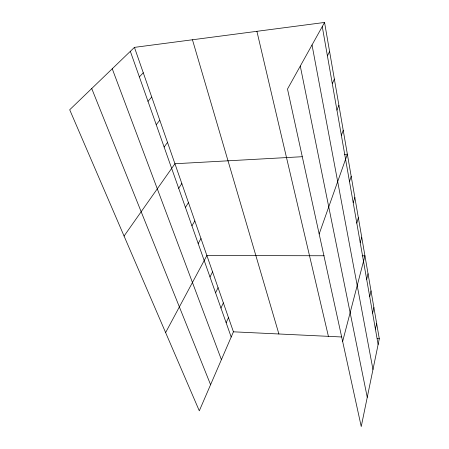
<?xml version="1.0" encoding="UTF-8"?>
<svg xmlns="http://www.w3.org/2000/svg" width="449" height="449" viewBox="0 0 449 449"><rect width="100%" height="100%" fill="white"/><g stroke="black" fill="none" stroke-linecap="round" stroke-linejoin="round"><path stroke-width="0.67" d="M324.56 22.45L379.298 338.771L361.237 426.55L287.5 89.042L324.56 22.45L134.436 47.375L69.702 109.769L199.3 410.824L233.429 331.817L134.436 47.375M375.42 329.117L376.638 323.426M372.614 313.149L373.882 307.492M369.695 296.559L371.02 290.941M366.665 279.3L368.04 273.733M342.643 341.459L364.942 255.829L362.147 255.823M360.221 242.628L361.72 237.184M356.792 223.119L358.358 217.754M353.217 202.763L354.85 197.487M349.479 181.497L351.185 176.328M319.166 233.985L347.363 154.215L344.591 154.366M341.358 135.278L343.232 130.362M336.935 110.106L338.905 105.352M226.161 322.786L228.485 317.611M332.294 83.671L334.365 79.097M220.959 308.053L223.366 302.907M215.571 292.787L218.068 287.68M327.405 55.861L329.588 51.5M209.986 276.966L212.579 271.898M165.619 332.58L206.882 255.537L324.127 255.756M198.183 243.521L200.972 238.559M191.936 225.83L194.838 220.93M185.448 207.444L188.462 202.617M178.696 188.311L181.834 183.568M124.064 236.051L174.936 163.75L302.222 156.707M164.115 147.008L167.528 142.462M156.23 124.67L159.799 120.253M147.99 101.322L151.723 97.046M139.37 76.897L143.276 72.777M233.429 331.817L341.588 336.974M377.222 338.669L379.298 338.771M91.725 88.543L210.587 384.698M112.244 68.764L221.402 359.666M130.339 51.321L231.184 337.019M192.453 39.77L278.896 333.983M256.907 31.318L328.415 336.346M300.28 66.076L367.248 397.314M312.027 44.967L372.973 369.499M322.264 26.581L378.12 344.49"/></g></svg>
